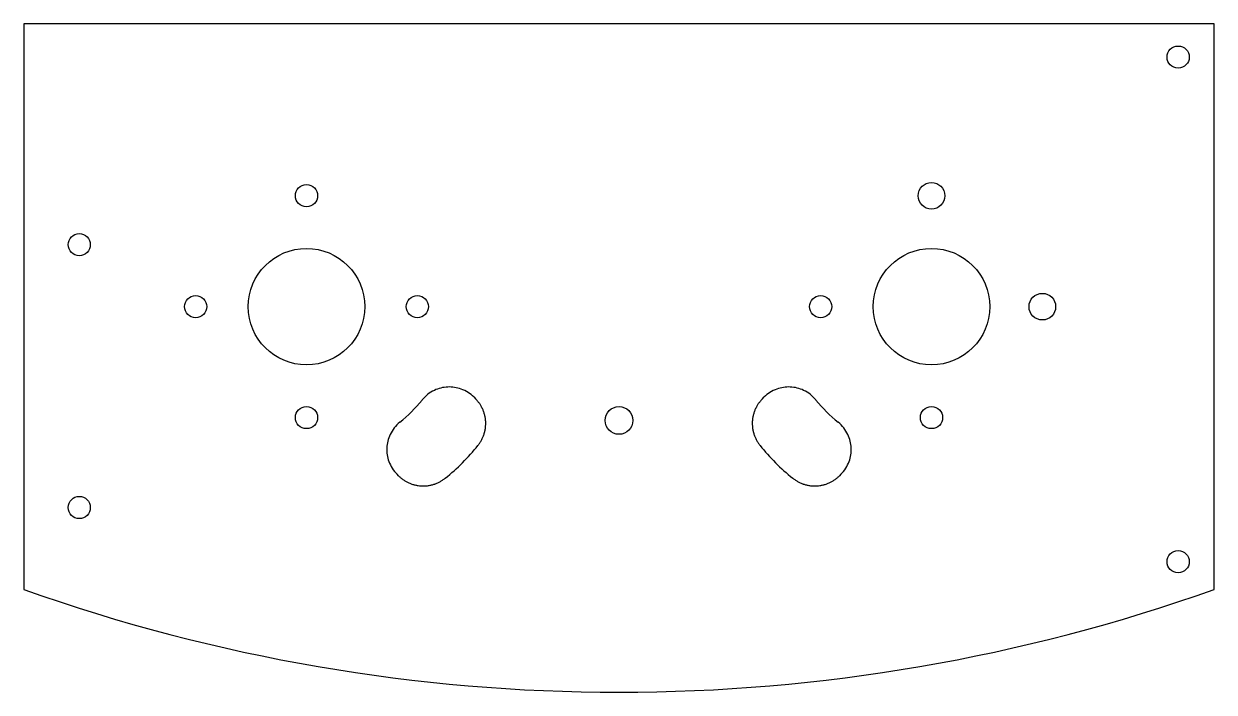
# Model space of a CAD drawing. Header units: millimetres. Extents: x -107 to 107, y -49 to 72.
import ezdxf

# ---------------------------------------------------------------- set-up
doc = ezdxf.new("R2010")
doc.units = ezdxf.units.MM
doc.layers.get('0').update_dxf_attribs({"linetype": 'CONTINUOUS'})

msp = doc.modelspace()

# ---------------------------------------------------------------- linework, layer by layer
for p, q in [((-26.16, 4.19), (-25.88, 3.9)), ((25.88, 3.9), (26.16, 4.19)), ((-39.76, -9.98), (-40.05, -9.7)), ((40.05, -9.7), (39.76, -9.98))]:
    msp.add_line(p, q)
msp.add_lwpolyline([(107.38, -30.48), (107.38, 71.52), (-107.38, 71.52), (-107.38, -30.48, 0.17248)], format="xyb", close=True)
for centre, radius in [((100.88, 65.52), 2), ((-56.38, 40.52), 2), ((56.38, 40.52), 2.4), ((-97.38, 31.7), 2), ((-56.38, 20.52), 10.5), ((56.38, 20.52), 10.5), ((-76.38, 20.52), 2), ((-36.38, 20.52), 2), ((36.38, 20.52), 2), ((76.38, 20.52), 2.4), ((-56.38, 0.52), 2), ((0, 0), 2.5), ((56.38, 0.52), 2), ((-97.38, -15.7), 2), ((100.88, -25.48), 2)]:
    msp.add_circle(centre, radius)
for centre, radius, start, end in [((-56.38, 20.52), 26.8, 308.9117, 321.0883), ((56.38, 20.52), 26.8, 218.9117, 231.0883), ((-56.38, 20.52), 39.8, 308.9849, 321.0151), ((56.38, 20.52), 39.8, 218.9849, 231.0151)]:
    msp.add_arc(centre, radius, start, end)
for points, knots in [([(-26.16, 4.19), (-26.16, 4.19), (-26.16, 4.19), (-26.16, 4.19), (-26.49, 4.52), (-26.85, 4.8), (-27.24, 5.05), (-27.63, 5.3), (-28.04, 5.5), (-28.48, 5.66), (-29.25, 5.94), (-30.08, 6.07), (-30.9, 6.03), (-31.73, 5.99), (-32.55, 5.79), (-33.31, 5.43), (-33.74, 5.23), (-34.14, 4.98), (-34.52, 4.68), (-34.89, 4.39), (-35.23, 4.05), (-35.53, 3.69), (-35.53, 3.69), (-35.53, 3.69), (-35.53, 3.69)], [-0.0000081, -0.0000081, -0.0000081, -0.0000081, 0, 0, 0, 0.0745984, 0.0745984, 0.0745984, 0.1494982, 0.1494982, 0.1494982, 0.2826904, 0.2826904, 0.2826904, 0.4161848, 0.4161848, 0.4161848, 0.4914106, 0.4914106, 0.4914106, 0.5663376, 0.5663376, 0.5663376, 0.5663487, 0.5663487, 0.5663487, 0.5663487]), ([(35.52, 3.69), (35.52, 3.69), (35.52, 3.69), (35.52, 3.69), (35.23, 4.05), (34.89, 4.39), (34.52, 4.68), (34.14, 4.98), (33.74, 5.23), (33.31, 5.43), (32.55, 5.79), (31.73, 5.99), (30.9, 6.03), (30.08, 6.07), (29.25, 5.94), (28.48, 5.66), (28.04, 5.5), (27.63, 5.3), (27.24, 5.05), (26.85, 4.8), (26.49, 4.52), (26.16, 4.19), (26.16, 4.19), (26.16, 4.19), (26.16, 4.19)], [-0.5663487, -0.5663487, -0.5663487, -0.5663487, -0.5663376, -0.5663376, -0.5663376, -0.4914106, -0.4914106, -0.4914106, -0.4161848, -0.4161848, -0.4161848, -0.2826904, -0.2826904, -0.2826904, -0.1494982, -0.1494982, -0.1494982, -0.0745984, -0.0745984, -0.0745984, 0, 0, 0, 0.0000081, 0.0000081, 0.0000081, 0.0000081]), ([(-25.45, -4.52), (-25.45, -4.52), (-25.45, -4.52), (-25.45, -4.52), (-25.32, -4.36), (-25.21, -4.2), (-25.1, -4.04), (-24.99, -3.88), (-24.89, -3.71), (-24.79, -3.54), (-24.7, -3.37), (-24.62, -3.19), (-24.54, -3.02), (-24.51, -2.93), (-24.47, -2.84), (-24.44, -2.75), (-24.4, -2.65), (-24.37, -2.56), (-24.34, -2.47), (-24.31, -2.38), (-24.28, -2.28), (-24.26, -2.19), (-24.24, -2.14), (-24.23, -2.1), (-24.22, -2.05), (-24.21, -2), (-24.2, -1.95), (-24.19, -1.91), (-24.17, -1.81), (-24.15, -1.71), (-24.13, -1.62), (-24.12, -1.52), (-24.1, -1.43), (-24.09, -1.33), (-24.06, -1.14), (-24.05, -0.95), (-24.04, -0.76), (-24.04, -0.57), (-24.04, -0.37), (-24.05, -0.18), (-24.05, -0.13), (-24.06, -0.08), (-24.06, -0.04), (-24.06, 0.01), (-24.07, 0.06), (-24.07, 0.11), (-24.08, 0.2), (-24.1, 0.3), (-24.11, 0.4), (-24.12, 0.49), (-24.14, 0.59), (-24.16, 0.68), (-24.18, 0.77), (-24.2, 0.87), (-24.22, 0.96), (-24.27, 1.14), (-24.32, 1.33), (-24.38, 1.51), (-24.41, 1.6), (-24.45, 1.69), (-24.48, 1.77), (-24.52, 1.86), (-24.55, 1.95), (-24.59, 2.04), (-24.61, 2.08), (-24.63, 2.13), (-24.65, 2.17), (-24.68, 2.21), (-24.7, 2.26), (-24.72, 2.3), (-24.76, 2.38), (-24.81, 2.47), (-24.85, 2.55), (-24.9, 2.63), (-24.95, 2.72), (-25, 2.8), (-25.05, 2.88), (-25.1, 2.95), (-25.15, 3.03), (-25.26, 3.19), (-25.38, 3.34), (-25.5, 3.48), (-25.62, 3.63), (-25.75, 3.77), (-25.88, 3.9), (-25.88, 3.9), (-25.88, 3.9), (-25.88, 3.9)], [-1.000014, -1.000014, -1.000014, -1.000014, -1, -1, -1, -0.937408, -0.937408, -0.937408, -0.875, -0.875, -0.875, -0.812636, -0.812636, -0.812636, -0.781333, -0.781333, -0.781333, -0.75, -0.75, -0.75, -0.71871, -0.71871, -0.71871, -0.703096, -0.703096, -0.703096, -0.6875, -0.6875, -0.6875, -0.656232, -0.656232, -0.656232, -0.625, -0.625, -0.625, -0.562625, -0.562625, -0.562625, -0.5, -0.5, -0.5, -0.484329, -0.484329, -0.484329, -0.46868, -0.46868, -0.46868, -0.4375, -0.4375, -0.4375, -0.406272, -0.406272, -0.406272, -0.375, -0.375, -0.375, -0.312638, -0.312638, -0.312638, -0.281374, -0.281374, -0.281374, -0.25, -0.25, -0.25, -0.234302, -0.234302, -0.234302, -0.218644, -0.218644, -0.218644, -0.187409, -0.187409, -0.187409, -0.156219, -0.156219, -0.156219, -0.125, -0.125, -0.125, -0.062634, -0.062634, -0.062634, 0, 0, 0, 0.000009, 0.000009, 0.000009, 0.000009]), ([(25.88, 3.9), (25.88, 3.9), (25.88, 3.9), (25.88, 3.9), (25.75, 3.77), (25.62, 3.63), (25.5, 3.48), (25.38, 3.34), (25.26, 3.19), (25.15, 3.03), (25.1, 2.95), (25.05, 2.88), (25, 2.8), (24.95, 2.72), (24.9, 2.63), (24.85, 2.55), (24.81, 2.47), (24.76, 2.38), (24.72, 2.3), (24.7, 2.26), (24.68, 2.21), (24.65, 2.17), (24.63, 2.13), (24.61, 2.08), (24.59, 2.04), (24.55, 1.95), (24.52, 1.86), (24.48, 1.77), (24.45, 1.69), (24.41, 1.6), (24.38, 1.51), (24.32, 1.33), (24.27, 1.14), (24.22, 0.96), (24.2, 0.87), (24.18, 0.77), (24.16, 0.68), (24.14, 0.59), (24.12, 0.49), (24.11, 0.4), (24.1, 0.3), (24.08, 0.2), (24.07, 0.11), (24.07, 0.06), (24.06, 0.01), (24.06, -0.04), (24.06, -0.08), (24.05, -0.13), (24.05, -0.18), (24.04, -0.37), (24.04, -0.57), (24.04, -0.76), (24.05, -0.95), (24.06, -1.14), (24.09, -1.33), (24.1, -1.43), (24.12, -1.52), (24.13, -1.62), (24.15, -1.71), (24.17, -1.81), (24.19, -1.91), (24.2, -1.95), (24.21, -2), (24.22, -2.05), (24.23, -2.1), (24.24, -2.14), (24.26, -2.19), (24.28, -2.28), (24.31, -2.38), (24.34, -2.47), (24.37, -2.56), (24.4, -2.65), (24.44, -2.75), (24.47, -2.84), (24.51, -2.93), (24.54, -3.02), (24.62, -3.19), (24.7, -3.37), (24.79, -3.54), (24.89, -3.71), (24.99, -3.88), (25.1, -4.04), (25.21, -4.2), (25.32, -4.36), (25.45, -4.52), (25.45, -4.52), (25.45, -4.52), (25.45, -4.52)], [-0.000009, -0.000009, -0.000009, -0.000009, 0, 0, 0, 0.062634, 0.062634, 0.062634, 0.125, 0.125, 0.125, 0.156219, 0.156219, 0.156219, 0.187409, 0.187409, 0.187409, 0.218644, 0.218644, 0.218644, 0.234302, 0.234302, 0.234302, 0.25, 0.25, 0.25, 0.281374, 0.281374, 0.281374, 0.312638, 0.312638, 0.312638, 0.375, 0.375, 0.375, 0.406272, 0.406272, 0.406272, 0.4375, 0.4375, 0.4375, 0.46868, 0.46868, 0.46868, 0.484329, 0.484329, 0.484329, 0.5, 0.5, 0.5, 0.562625, 0.562625, 0.562625, 0.625, 0.625, 0.625, 0.656232, 0.656232, 0.656232, 0.6875, 0.6875, 0.6875, 0.703096, 0.703096, 0.703096, 0.71871, 0.71871, 0.71871, 0.75, 0.75, 0.75, 0.781333, 0.781333, 0.781333, 0.812636, 0.812636, 0.812636, 0.875, 0.875, 0.875, 0.937408, 0.937408, 0.937408, 1, 1, 1, 1.000014, 1.000014, 1.000014, 1.000014]), ([(-39.55, -0.34), (-39.55, -0.34), (-39.55, -0.34), (-39.55, -0.34), (-39.92, -0.63), (-40.25, -0.97), (-40.54, -1.34), (-40.83, -1.72), (-41.08, -2.12), (-41.29, -2.54), (-41.65, -3.3), (-41.85, -4.12), (-41.89, -4.96), (-41.93, -5.79), (-41.8, -6.61), (-41.52, -7.39), (-41.36, -7.82), (-41.16, -8.24), (-40.91, -8.62), (-40.66, -9.01), (-40.37, -9.37), (-40.05, -9.7), (-40.05, -9.7), (-40.05, -9.7), (-40.05, -9.7)], [-0.0000109, -0.0000109, -0.0000109, -0.0000109, 0, 0, 0, 0.0748803, 0.0748803, 0.0748803, 0.1498096, 0.1498096, 0.1498096, 0.2835722, 0.2835722, 0.2835722, 0.4169888, 0.4169888, 0.4169888, 0.4916597, 0.4916597, 0.4916597, 0.5660379, 0.5660379, 0.5660379, 0.566046, 0.566046, 0.566046, 0.566046]), ([(40.05, -9.7), (40.05, -9.7), (40.05, -9.7), (40.05, -9.7), (40.37, -9.37), (40.66, -9.01), (40.91, -8.62), (41.16, -8.24), (41.36, -7.82), (41.52, -7.39), (41.8, -6.61), (41.93, -5.79), (41.89, -4.96), (41.85, -4.12), (41.65, -3.3), (41.29, -2.54), (41.08, -2.12), (40.83, -1.72), (40.54, -1.34), (40.25, -0.97), (39.92, -0.63), (39.55, -0.34), (39.55, -0.34), (39.55, -0.34), (39.55, -0.34)], [-0.566046, -0.566046, -0.566046, -0.566046, -0.5660379, -0.5660379, -0.5660379, -0.4916597, -0.4916597, -0.4916597, -0.4169888, -0.4169888, -0.4169888, -0.2835722, -0.2835722, -0.2835722, -0.1498096, -0.1498096, -0.1498096, -0.0748803, -0.0748803, -0.0748803, 0, 0, 0, 0.0000109, 0.0000109, 0.0000109, 0.0000109]), ([(-39.76, -9.98), (-39.7, -10.05), (-39.63, -10.11), (-39.56, -10.18), (-39.49, -10.24), (-39.42, -10.3), (-39.34, -10.37), (-39.27, -10.43), (-39.19, -10.49), (-39.12, -10.54), (-39.04, -10.6), (-38.96, -10.66), (-38.89, -10.71), (-38.73, -10.82), (-38.57, -10.92), (-38.4, -11.01), (-38.24, -11.1), (-38.07, -11.19), (-37.9, -11.27), (-37.81, -11.31), (-37.72, -11.34), (-37.63, -11.38), (-37.54, -11.41), (-37.45, -11.45), (-37.36, -11.48), (-37.27, -11.51), (-37.18, -11.54), (-37.09, -11.57), (-37, -11.59), (-36.9, -11.62), (-36.81, -11.64), (-36.72, -11.66), (-36.62, -11.68), (-36.53, -11.7), (-36.44, -11.72), (-36.34, -11.74), (-36.25, -11.75), (-36.06, -11.78), (-35.87, -11.8), (-35.68, -11.81), (-35.58, -11.82), (-35.48, -11.82), (-35.39, -11.82), (-35.34, -11.82), (-35.29, -11.82), (-35.24, -11.82), (-35.19, -11.82), (-35.14, -11.82), (-35.1, -11.82), (-35, -11.81), (-34.9, -11.81), (-34.81, -11.8), (-34.71, -11.79), (-34.61, -11.78), (-34.52, -11.77), (-34.33, -11.75), (-34.14, -11.71), (-33.95, -11.67), (-33.76, -11.63), (-33.57, -11.58), (-33.39, -11.52), (-33.34, -11.5), (-33.29, -11.49), (-33.25, -11.47), (-33.2, -11.46), (-33.16, -11.44), (-33.11, -11.42), (-33.02, -11.39), (-32.93, -11.35), (-32.84, -11.31), (-32.75, -11.28), (-32.66, -11.24), (-32.57, -11.19), (-32.49, -11.15), (-32.4, -11.11), (-32.31, -11.06), (-32.14, -10.97), (-31.98, -10.87), (-31.82, -10.76), (-31.65, -10.65), (-31.5, -10.54), (-31.34, -10.41), (-31.34, -10.41), (-31.34, -10.41), (-31.34, -10.41)], [-1, -1, -1, -1, -0.968641, -0.968641, -0.968641, -0.937339, -0.937339, -0.937339, -0.906118, -0.906118, -0.906118, -0.875, -0.875, -0.875, -0.81258, -0.81258, -0.81258, -0.75, -0.75, -0.75, -0.718733, -0.718733, -0.718733, -0.687422, -0.687422, -0.687422, -0.656151, -0.656151, -0.656151, -0.625, -0.625, -0.625, -0.593867, -0.593867, -0.593867, -0.562626, -0.562626, -0.562626, -0.5, -0.5, -0.5, -0.468691, -0.468691, -0.468691, -0.453045, -0.453045, -0.453045, -0.437408, -0.437408, -0.437408, -0.406171, -0.406171, -0.406171, -0.375, -0.375, -0.375, -0.312624, -0.312624, -0.312624, -0.25, -0.25, -0.25, -0.234326, -0.234326, -0.234326, -0.218685, -0.218685, -0.218685, -0.1875, -0.1875, -0.1875, -0.156266, -0.156266, -0.156266, -0.125, -0.125, -0.125, -0.062629, -0.062629, -0.062629, 0, 0, 0, 0.000015, 0.000015, 0.000015, 0.000015]), ([(31.34, -10.41), (31.34, -10.41), (31.34, -10.41), (31.34, -10.41), (31.5, -10.54), (31.65, -10.65), (31.82, -10.76), (31.98, -10.87), (32.14, -10.97), (32.31, -11.06), (32.4, -11.11), (32.49, -11.15), (32.57, -11.19), (32.66, -11.24), (32.75, -11.28), (32.84, -11.31), (32.93, -11.35), (33.02, -11.39), (33.11, -11.42), (33.16, -11.44), (33.2, -11.46), (33.25, -11.47), (33.29, -11.49), (33.34, -11.5), (33.39, -11.52), (33.57, -11.58), (33.76, -11.63), (33.95, -11.67), (34.14, -11.71), (34.33, -11.75), (34.52, -11.77), (34.61, -11.78), (34.71, -11.79), (34.81, -11.8), (34.9, -11.81), (35, -11.81), (35.1, -11.82), (35.14, -11.82), (35.19, -11.82), (35.24, -11.82), (35.29, -11.82), (35.34, -11.82), (35.39, -11.82), (35.48, -11.82), (35.58, -11.82), (35.68, -11.81), (35.87, -11.8), (36.06, -11.78), (36.25, -11.75), (36.34, -11.74), (36.44, -11.72), (36.53, -11.7), (36.62, -11.68), (36.72, -11.66), (36.81, -11.64), (36.9, -11.62), (37, -11.59), (37.09, -11.57), (37.18, -11.54), (37.27, -11.51), (37.36, -11.48), (37.45, -11.45), (37.54, -11.41), (37.63, -11.38), (37.72, -11.34), (37.81, -11.31), (37.9, -11.27), (38.07, -11.19), (38.24, -11.1), (38.4, -11.01), (38.57, -10.92), (38.73, -10.82), (38.89, -10.71), (38.96, -10.66), (39.04, -10.6), (39.12, -10.54), (39.19, -10.49), (39.27, -10.43), (39.34, -10.37), (39.42, -10.3), (39.49, -10.24), (39.56, -10.18), (39.63, -10.11), (39.7, -10.05), (39.76, -9.98)], [-0.000015, -0.000015, -0.000015, -0.000015, 0, 0, 0, 0.062629, 0.062629, 0.062629, 0.125, 0.125, 0.125, 0.156266, 0.156266, 0.156266, 0.1875, 0.1875, 0.1875, 0.218685, 0.218685, 0.218685, 0.234326, 0.234326, 0.234326, 0.25, 0.25, 0.25, 0.312624, 0.312624, 0.312624, 0.375, 0.375, 0.375, 0.406171, 0.406171, 0.406171, 0.437408, 0.437408, 0.437408, 0.453045, 0.453045, 0.453045, 0.468691, 0.468691, 0.468691, 0.5, 0.5, 0.5, 0.562626, 0.562626, 0.562626, 0.593867, 0.593867, 0.593867, 0.625, 0.625, 0.625, 0.656151, 0.656151, 0.656151, 0.687422, 0.687422, 0.687422, 0.718733, 0.718733, 0.718733, 0.75, 0.75, 0.75, 0.81258, 0.81258, 0.81258, 0.875, 0.875, 0.875, 0.906118, 0.906118, 0.906118, 0.937339, 0.937339, 0.937339, 0.968641, 0.968641, 0.968641, 1, 1, 1, 1])]:
    msp.add_open_spline(points, degree=3, knots=knots)

doc.saveas('drawing.dxf')
